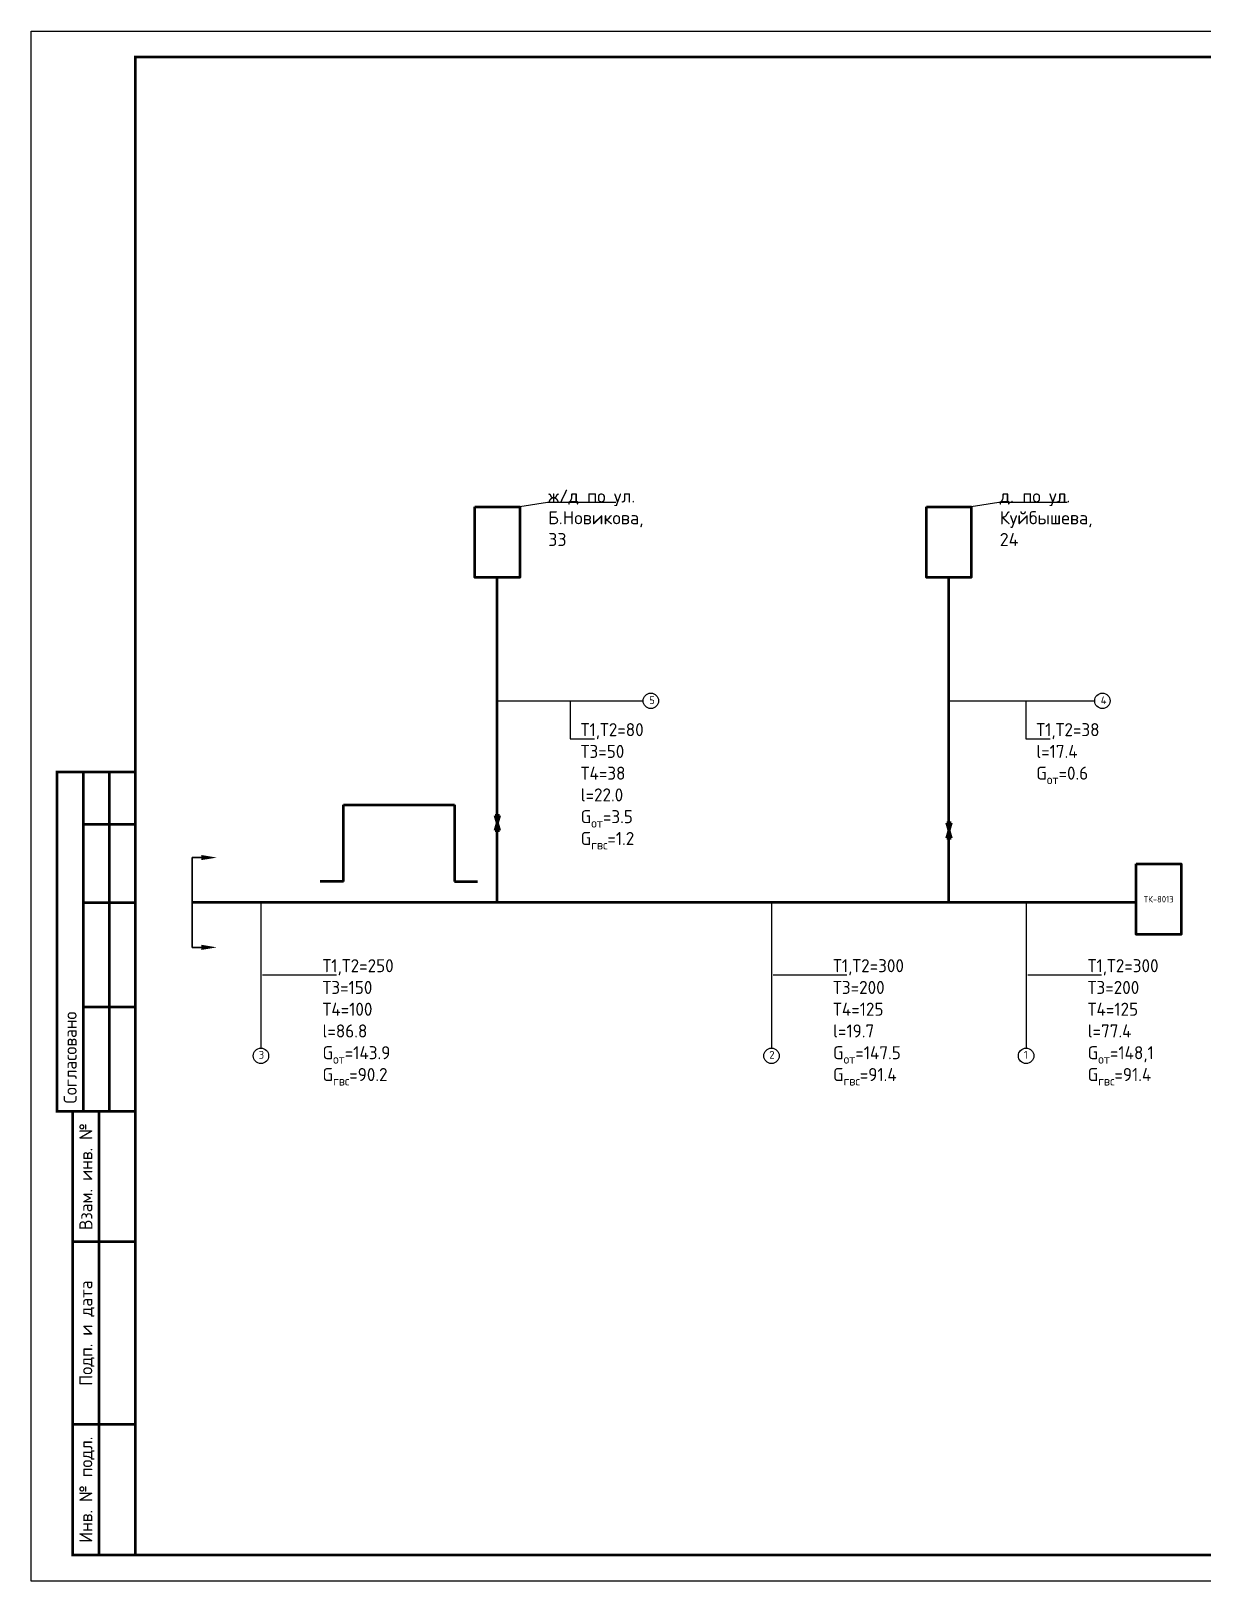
# Model space of a CAD drawing. Header units: millimetres. Extents: x 3648 to 4068, y 1455 to 1752.
# Drawn here: x 3648.4 to 3872.9, y 1454.6 to 1751.6 of the extents above; entities that cross this region are included whole.
import ezdxf
from ezdxf import colors
from ezdxf.entities.mleader import LeaderData, LeaderLine
from ezdxf.enums import TextEntityAlignment as Align
from ezdxf.math import Vec2, Vec3

# ---------------------------------------------------------------- set-up
doc = ezdxf.new("R2010")
doc.units = ezdxf.units.MM
doc.layers.add('Основной', color=255, linetype='Continuous', lineweight=50)
doc.layers.add('Размерный', color=4, linetype='Continuous', lineweight=30)
doc.layers.add('Форматы', color=7, linetype='Continuous')
doc.styles.add('-ISOCPEUR-', font='isocpeur.ttf')
doc.styles.add('GOST-2.304_Type-B', font='GOST Common.ttf')
doc.styles.get("Standard").update_dxf_attribs({"font": 'GOST Common.ttf'})

# ---------------------------------------------------------------- blocks, each defined once
blk = doc.blocks.new('_None')
blk = doc.blocks.new('*U68')
blk.add_lwpolyline([(0, 0), (420, 0), (420, -297), (0, -297)], close=True)
at = {"const_width": 0.5}
blk.add_lwpolyline([(20, -5), (415, -5), (415, -292), (20, -292)], close=True, dxfattribs=at)
for points in [[(20, -207), (5, -207), (5, -142), (20, -142)], [(10, -142), (10, -207)], [(15, -142), (15, -207)], [(10, -152), (20, -152)], [(10, -167), (20, -167)], [(10, -187), (20, -187)], [(20, -292), (8, -292), (8, -207), (20, -207)], [(13, -207), (13, -292)], [(8, -232), (20, -232)], [(8, -267), (20, -267)]]:
    blk.add_lwpolyline(points, dxfattribs=at)
at = {"style": 'GOST-2.304_Type-B'}
blk.add_text('Согласовано', height=2.5, rotation=90, dxfattribs=at).set_placement((7.5, -205.5), align=Align.MIDDLE_LEFT)
for s, p in [('Взам. инв. №', (10.5, -219.5)), ('Подп. и дата', (10.5, -249.5)), ('Инв. № подл.', (10.5, -279.5))]:
    blk.add_text(s, height=2.5, rotation=90, dxfattribs=at).set_placement(p, align=Align.MIDDLE_CENTER)
blk.add_attdef('РАЗРАБОТАЛ', text='', height=2.5, dxfattribs=at).set_placement((250.5, -264.22), align=Align.MIDDLE_LEFT)
at = {"style": 'GOST-2.304_Type-B', "flags": 8}
for tag, height, p in [('ДАТА', 2.5, (290.07, -264.4)), ('ЛИСТ', 3, (386.39, -271.92)), ('ЛИСТОВ', 3, (403.89, -271.92)), ('ФОРМАТ', 3, (380.97, -294.75))]:
    blk.add_attdef(tag, text='', height=height, dxfattribs=at).set_placement(p, align=Align.MIDDLE_CENTER)
at = {"style": 'GOST-2.304_Type-B'}
blk.add_attdef('ПРОВЕРИЛ', (250.75, -270.73), '', height=2.5, dxfattribs=at)
at = {"style": 'GOST-2.304_Type-B', "flags": 8}
for tag, p in [('ТЕПЛОВЫЕ_СЕТИ_001', (316.44, -271)), ('ИМЯ_ЧЕРТЕЖА_001', (318.09, -285.55))]:
    blk.add_attdef(tag, p, '', height=3, dxfattribs=at)

msp = doc.modelspace()

# ---------------------------------------------------------------- linework, layer by layer
for p, q in [((3737.72, 1623.22), (3765.63, 1623.22)), ((3824.2, 1623.22), (3852.11, 1623.22)), ((3692.45, 1584.58), (3692.45, 1556.67)), ((3790.22, 1584.58), (3790.22, 1556.67)), ((3838.98, 1584.58), (3838.98, 1556.67))]:
    msp.add_line(p, q)
at = {"lineweight": 50}
for p, q in [((3708.23, 1588.58), (3708.23, 1603.27)), ((3708.23, 1603.27), (3729.49, 1603.27)), ((3729.49, 1603.27), (3729.49, 1588.58)), ((3737.72, 1584.58), (3737.72, 1598.38))]:
    msp.add_line(p, q, dxfattribs=at)
at = {"lineweight": 60}
for p, q in [((3737.32, 1601.26), (3738.12, 1601.26)), ((3738.12, 1598.38), (3737.32, 1601.26)), ((3738.12, 1601.26), (3737.32, 1598.38)), ((3737.32, 1598.38), (3738.12, 1598.38)), ((3823.8, 1599.81), (3824.6, 1599.81)), ((3824.6, 1596.92), (3823.8, 1599.81)), ((3824.6, 1599.81), (3823.8, 1596.92)), ((3823.8, 1596.92), (3824.6, 1596.92))]:
    msp.add_line(p, q, dxfattribs=at)
at = {"lineweight": 50}
for points in [[(3733.44, 1660.39), (3742.01, 1660.39), (3742.01, 1646.86), (3733.44, 1646.86)], [(3819.91, 1660.39), (3828.49, 1660.39), (3828.49, 1646.86), (3819.91, 1646.86)], [(3860.08, 1591.97), (3868.65, 1591.97), (3868.65, 1578.44), (3860.08, 1578.44)]]:
    msp.add_lwpolyline(points, close=True, dxfattribs=at)
for points in [[(3737.72, 1601.26), (3737.72, 1646.86)], [(3824.2, 1599.81), (3824.2, 1646.86)], [(3824.2, 1584.58), (3824.2, 1596.92)], [(3708.23, 1588.58), (3703.78, 1588.58)], [(3729.49, 1588.58), (3733.94, 1588.58)], [(3860.08, 1584.58), (3679.27, 1584.58)]]:
    msp.add_lwpolyline(points, dxfattribs=at)
for centre in [(3767.11, 1623.22), (3853.59, 1623.22), (3692.45, 1555.19), (3790.22, 1555.19), (3838.98, 1555.19)]:
    msp.add_circle(centre, 1.48)
at = {"layer": 'Основной', "lineweight": 25}
for points in [[(3760.39, 1661.2), (3747.31, 1661.2), (3742.01, 1660.39)], [(3846.87, 1661.2), (3833.78, 1661.2), (3828.49, 1660.39)]]:
    msp.add_lwpolyline(points, dxfattribs=at)
at = {"layer": 'Размерный', "color": 7, "lineweight": 30}
for p, q in [((3679.27, 1584.58), (3679.27, 1593.18)), ((3679.27, 1593.18), (3681.02, 1593.18)), ((3679.27, 1584.58), (3679.27, 1575.97)), ((3679.27, 1575.97), (3681.02, 1575.97))]:
    msp.add_line(p, q, dxfattribs=at)
for points in [[(3681.02, 1592.69), (3684.01, 1593.18), (3681.02, 1593.68)], [(3681.02, 1576.47), (3684.01, 1575.98), (3681.02, 1575.48)]]:
    msp.add_solid(points, dxfattribs=at)

# ---------------------------------------------------------------- block references
at = {"layer": 'Форматы'}
msp.add_blockref('*U68', (3648.42, 1751.56), dxfattribs=at)

# ---------------------------------------------------------------- texts
at = {"char_height": 1.5, "attachment_point": 1, "style": '-ISOCPEUR-'}
for s, insert in [('5', (3766.79, 1624.08)), ('4', (3853.27, 1624.08)), ('3', (3692.02, 1556.14)), ('2', (3789.79, 1556.14)), ('1', (3838.55, 1556.14))]:
    msp.add_mtext_dynamic_manual_height_columns(s, width=3.1798, gutter_width=6.25, heights=[0], dxfattribs=dict(at, insert=insert))
at = {"lineweight": 25, "insert": (3864.36, 1585.2), "char_height": 1.25, "attachment_point": 5}
msp.add_mtext_dynamic_manual_height_columns('ТК-8013', width=8.573, gutter_width=6.25, heights=[0], dxfattribs=at)
at = {"layer": 'Основной', "lineweight": 25, "char_height": 2.5, "attachment_point": 1, "style": '-ISOCPEUR-'}
for s, insert in [('ж/д по ул. Б.Новикова, 33', (3747.46, 1663.71)), ('д. по ул. Куйбышева, 24', (3833.93, 1663.71))]:
    msp.add_mtext_dynamic_manual_height_columns(s, width=20.6851, gutter_width=8.75, heights=[0], dxfattribs=dict(at, insert=insert))

# ---------------------------------------------------------------- leaders
at = {"lineweight": 25}
ml = msp.add_multileader_mtext('Standard', dxfattribs=at)
ml.set_content('\\A1;Т1,Т2=80\\PТ3=50\\PТ4=38\\Pl=22.0\\PG{\\H0.7x;\\S^ от;}=3.5\\PG{\\H0.7x;\\S^ гвс;\\H1.42857x;=1.2}', color=256)
ml.set_leader_properties()
ml.set_arrow_properties(name='NONE')
ml.build(insert=Vec2(0, 0))
ml.multileader.update_dxf_attribs({"text_left_attachment_type": 6, "text_right_attachment_type": 6, "dogleg_length": 2, "arrow_head_size": 1.25})
ctx = ml.context
ctx.base_point, ctx.char_height, ctx.arrow_head_size, ctx.landing_gap_size, ctx.plane_origin = Vec3(3752.68, 1615.94), 2.5, 1.25, 1, Vec3(3751.68, 1623.22)
ctx.left_attachment, ctx.right_attachment = 6, 6
notes = []
notes.append((ctx, [(0, (1, 1, 0), (3751.68, 1615.94), (1, 0), 1, [(0, [(3751.68, 1623.22)], 0, [])])]))
ctx.mtext.insert, ctx.mtext.width, ctx.mtext.flow_direction = Vec3(3753.68, 1618.94), 2.625, 5
ml = msp.add_multileader_mtext('Standard', dxfattribs=at)
ml.set_content('\\A1;Т1,Т2=38\\Pl=17.4\\PG{\\H0.7x;\\S^ от;}=0.6', color=256)
ml.set_leader_properties()
ml.set_arrow_properties(name='NONE')
ml.build(insert=Vec2(0, 0))
ml.multileader.update_dxf_attribs({"text_left_attachment_type": 6, "text_right_attachment_type": 6, "dogleg_length": 2, "arrow_head_size": 1.25})
ctx = ml.context
ctx.base_point, ctx.char_height, ctx.arrow_head_size, ctx.landing_gap_size, ctx.plane_origin = Vec3(3839.93, 1615.94), 2.5, 1.25, 1, Vec3(3838.93, 1615.94)
ctx.left_attachment, ctx.right_attachment = 6, 6
notes.append((ctx, [(0, (1, 1, 0), (3838.93, 1615.94), (1, 0), 1, [(0, [(3838.93, 1623.22)], 0, [])])]))
ctx.mtext.insert, ctx.mtext.width, ctx.mtext.flow_direction = Vec3(3840.93, 1618.94), 2.625, 5
ml = msp.add_multileader_mtext('Standard', dxfattribs=at)
ml.set_content('\\A1;Т1,Т2=250\\PТ3=150\\PТ4=100\\Pl=86.8\\PG{\\H0.7x;\\S^ от;}=143.9\\PG{\\H0.7x;\\S^ гвс;\\H1.42857x;=90.2}', color=256)
ml.set_leader_properties()
ml.set_arrow_properties(name='NONE')
ml.build(insert=Vec2(0, 0))
ml.multileader.update_dxf_attribs({"text_left_attachment_type": 6, "text_right_attachment_type": 6, "dogleg_length": 2, "arrow_head_size": 1.25})
ctx = ml.context
ctx.base_point, ctx.char_height, ctx.arrow_head_size, ctx.landing_gap_size, ctx.plane_origin = Vec3(3703.24, 1570.71), 2.5, 1.25, 1, Vec3(3692.76, 1570.71)
ctx.left_attachment, ctx.right_attachment = 6, 6
notes.append((ctx, [(0, (1, 1, 0), (3702.24, 1570.71), (1, 0), 1, [(0, [(3692.76, 1570.71)], 0, [])])]))
ctx.mtext.insert, ctx.mtext.width, ctx.mtext.flow_direction = Vec3(3704.24, 1573.71), 2.625, 5
ml = msp.add_multileader_mtext('Standard', dxfattribs=at)
ml.set_content('\\A1;Т1,Т2=300\\PТ3=200\\PТ4=125\\Pl=19.7\\PG{\\H0.7x;\\S^ от;}=147.5\\PG{\\H0.7x;\\S^ гвс;\\H1.42857x;=91.4}', color=256)
ml.set_leader_properties()
ml.set_arrow_properties(name='NONE')
ml.build(insert=Vec2(0, 0))
ml.multileader.update_dxf_attribs({"text_left_attachment_type": 6, "text_right_attachment_type": 6, "dogleg_length": 2, "arrow_head_size": 1.25})
ctx = ml.context
ctx.base_point, ctx.char_height, ctx.arrow_head_size, ctx.landing_gap_size, ctx.plane_origin = Vec3(3801.01, 1570.71), 2.5, 1.25, 1, Vec3(3790.52, 1570.71)
ctx.left_attachment, ctx.right_attachment = 6, 6
notes.append((ctx, [(0, (1, 1, 0), (3800.01, 1570.71), (1, 0), 1, [(0, [(3790.52, 1570.71)], 0, [])])]))
ctx.mtext.insert, ctx.mtext.width, ctx.mtext.flow_direction = Vec3(3802.01, 1573.71), 2.625, 5
ml = msp.add_multileader_mtext('Standard', dxfattribs=at)
ml.set_content('\\A1;Т1,Т2=300\\PТ3=200\\PТ4=125\\Pl=77.4\\PG{\\H0.7x;\\S^ от;}=148,1\\PG{\\H0.7x;\\S^ гвс;\\H1.42857x;=91.4}', color=256)
ml.set_leader_properties()
ml.set_arrow_properties(name='NONE')
ml.build(insert=Vec2(0, 0))
ml.multileader.update_dxf_attribs({"text_left_attachment_type": 6, "text_right_attachment_type": 6, "dogleg_length": 2, "arrow_head_size": 1.25})
ctx = ml.context
ctx.base_point, ctx.char_height, ctx.arrow_head_size, ctx.landing_gap_size, ctx.plane_origin = Vec3(3849.77, 1570.71), 2.5, 1.25, 1, Vec3(3839.29, 1570.71)
ctx.left_attachment, ctx.right_attachment = 6, 6
notes.append((ctx, [(0, (1, 1, 0), (3848.77, 1570.71), (1, 0), 1, [(0, [(3839.29, 1570.71)], 0, [])])]))
ctx.mtext.insert, ctx.mtext.width, ctx.mtext.flow_direction = Vec3(3850.77, 1573.71), 2.625, 5
for ctx, leaders in notes:
    for number, flags, end, landing, length, lines in leaders:
        leader = LeaderData()
        leader.index, (leader.has_last_leader_line, leader.has_dogleg_vector, leader.attachment_direction) = number, flags
        leader.last_leader_point, leader.dogleg_vector, leader.dogleg_length = Vec3(end), Vec3(landing), length
        for number, points, colour, breaks in lines:
            line = LeaderLine()
            line.index, line.vertices, line.color, line.breaks = number, Vec3.list(points), colors.encode_raw_color(colour), breaks
            leader.lines.append(line)
        ctx.leaders.append(leader)

doc.saveas('drawing.dxf')
